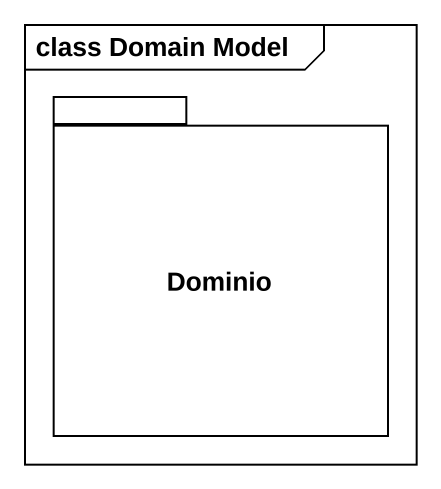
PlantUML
@startuml
mainframe class Domain Model
package Dominio {
}
@enduml
